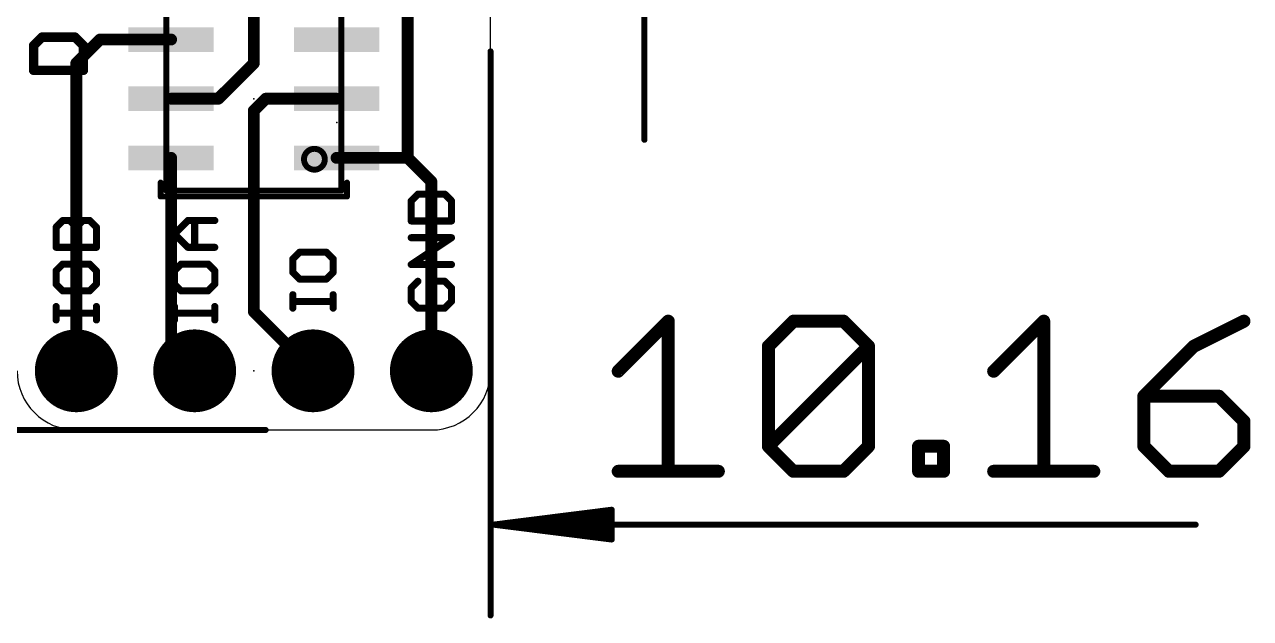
# Model space of a CAD drawing. Extents: x -14.2 to 26.5, y -5.3 to 31.5.
# Drawn here: x 0.16 to 26.47, y -4.05 to 8.71 of the extents above; entities that cross this region are included whole.
import ezdxf

# ---------------------------------------------------------------- set-up
doc = ezdxf.new("R2010")
doc.units = 0
for name, color, linetype in [('1', 12, 'CONTINUOUS'), ('17', 110, 'CONTINUOUS'), ('20', 53, 'CONTINUOUS'), ('21', 40, 'CONTINUOUS'), ('23', 53, 'CONTINUOUS'), ('24', 53, 'CONTINUOUS'), ('47', 253, 'CONTINUOUS'), ('51', 253, 'CONTINUOUS')]:
    doc.layers.add(name, color=color, linetype=linetype)

# ---------------------------------------------------------------- blocks, each defined once
blk = doc.blocks.new('RECT')
blk.add_solid([(-0.5, -0.5), (0.5, -0.5), (-0.5, 0.5), (0.5, 0.5)])
blk = doc.blocks.new('ROUNDP')
at = {"const_width": 0.5}
blk.add_lwpolyline([(0, -0.25, 1), (0, 0.25, 1), (0, -0.25)], format="xyb", dxfattribs=at)

msp = doc.modelspace()

# ---------------------------------------------------------------- linework, layer by layer
at = {"layer": '1', "const_width": 0.254}
for points in [[(8.382, 9.144), (8.382, 5.842)], [(5.08, 7.874), (5.08, 8.89)], [(1.778, 8.382), (1.27, 7.874)], [(3.305, 8.382), (1.778, 8.382)], [(1.27, 7.874), (1.27, 1.27)], [(4.318, 7.112), (5.08, 7.874)], [(3.305, 7.112), (4.318, 7.112)], [(5.334, 7.112), (5.08, 6.858)], [(6.855, 7.112), (5.334, 7.112)], [(5.08, 6.858), (5.08, 2.54)], [(3.305, 5.842), (3.305, 1.775)], [(6.855, 5.842), (8.382, 5.842)], [(8.382, 5.842), (8.89, 5.334)], [(8.89, 5.334), (8.89, 1.27)], [(5.08, 2.54), (6.35, 1.27)], [(3.305, 1.775), (3.81, 1.27)]]:
    msp.add_lwpolyline(points, dxfattribs=at)
at = {"layer": '1', "const_width": 0.127}
for points in [[(1.778, 8.4455, 1), (1.778, 8.3185)], [(1.8229, 8.3371, 1), (1.7331, 8.4269)], [(3.305, 8.3185, 1), (3.305, 8.4455)], [(1.3335, 7.874, 1), (1.2065, 7.874)], [(1.2251, 7.9189, 1), (1.3149, 7.8291)], [(5.0165, 7.874, 1), (5.1435, 7.874)], [(5.1249, 7.8291, 1), (5.0351, 7.9189)], [(3.305, 7.1755, 1), (3.305, 7.0485)], [(4.2731, 7.1569, 1), (4.3629, 7.0671)], [(4.318, 7.0485, 1), (4.318, 7.1755)], [(5.334, 7.1755, 1), (5.334, 7.0485)], [(5.3789, 7.0671, 1), (5.2891, 7.1569)], [(6.855, 7.0485, 1), (6.855, 7.1755)], [(5.1435, 6.858, 1), (5.0165, 6.858)], [(5.0351, 6.9029, 1), (5.1249, 6.8131)], [(3.3685, 5.842, 1), (3.2415, 5.842)], [(6.855, 5.9055, 1), (6.855, 5.7785)], [(8.4269, 5.8869, 1), (8.3371, 5.7971)], [(8.3185, 5.842, 1), (8.4455, 5.842)], [(8.382, 5.7785, 1), (8.382, 5.9055)], [(8.9535, 5.334, 1), (8.8265, 5.334)], [(8.8451, 5.2891, 1), (8.9349, 5.3789)], [(5.1249, 2.5849, 1), (5.0351, 2.4951)], [(5.0165, 2.54, 1), (5.1435, 2.54)], [(3.3499, 1.8199, 1), (3.2601, 1.7301)], [(3.2415, 1.775, 1), (3.3685, 1.775)], [(1.2065, 1.27, 1), (1.3335, 1.27)], [(3.7651, 1.2251, 1), (3.8549, 1.3149)], [(6.3051, 1.2251, 1), (6.3949, 1.3149)], [(8.8265, 1.27, 1), (8.9535, 1.27)]]:
    msp.add_lwpolyline(points, format="xyb", dxfattribs=at)
at = {"layer": '20'}
for p, q in [((10.16, 1.27), (10.16, 13.97)), ((1.27, 0), (8.89, 0))]:
    msp.add_line(p, q, dxfattribs=at)
for centre, start, end in [((1.27, 1.27), 180, 270), ((8.89, 1.27), 270, 0)]:
    msp.add_arc(centre, 1.27, start, end, dxfattribs=at)
at = {"layer": '21'}
for points, const_width in [([(0.5326, 8.4334), (0.3547, 8.2555)], 0.2032), ([(1.2445, 8.4334), (0.5326, 8.4334)], 0.2032), ([(1.4224, 8.2555), (1.2445, 8.4334)], 0.2032), ([(0.3547, 8.2555), (0.3547, 7.7216)], 0.2032), ([(1.4224, 7.7216), (1.4224, 8.2555)], 0.2032), ([(0.3547, 7.7216), (1.4224, 7.7216)], 0.2032), ([(3.08, 5.012), (3.08, 5.312)], 0.127), ([(7.08, 5.312), (7.08, 5.012)], 0.127), ([(7.08, 5.012), (3.08, 5.012)], 0.127), ([(8.6015, 5.0635), (8.4575, 4.9194)], 0.1524), ([(9.1777, 5.0635), (8.6015, 5.0635)], 0.1524), ([(9.3218, 4.9194), (9.1777, 5.0635)], 0.1524), ([(8.4575, 4.9194), (8.4575, 4.4872)], 0.1524), ([(9.3218, 4.4872), (9.3218, 4.9194)], 0.1524), ([(0.8375, 4.3536), (0.9815, 4.4976)], 0.1524), ([(0.9815, 4.4976), (1.1256, 4.4976)], 0.1524), ([(1.1256, 4.4976), (1.2696, 4.3536)], 0.1524), ([(1.2696, 4.3536), (1.4137, 4.4976)], 0.1524), ([(1.4137, 4.4976), (1.5577, 4.4976)], 0.1524), ([(1.5577, 4.4976), (1.7018, 4.3536)], 0.1524), ([(3.3775, 4.2095), (3.6656, 4.4976)], 0.1524), ([(3.6656, 4.4976), (4.2418, 4.4976)], 0.1524), ([(3.8096, 3.9214), (3.8096, 4.4976)], 0.1524), ([(8.4575, 4.4872), (9.3218, 4.4872)], 0.1524), ([(0.8375, 3.9214), (0.8375, 4.3536)], 0.1524), ([(1.2696, 3.9214), (1.2696, 4.3536)], 0.1524), ([(1.7018, 4.3536), (1.7018, 3.9214)], 0.1524), ([(3.6656, 3.9214), (3.3775, 4.2095)], 0.1524), ([(1.7018, 3.9214), (0.8375, 3.9214)], 0.1524), ([(4.2418, 3.9214), (3.6656, 3.9214)], 0.1524), ([(8.4575, 3.5517), (9.3218, 4.1279)], 0.1524), ([(9.3218, 4.1279), (8.4575, 4.1279)], 0.1524), ([(6.0615, 3.8161), (5.9175, 3.672)], 0.1524), ([(5.9175, 3.672), (5.9175, 3.3839)], 0.1524), ([(6.6377, 3.8161), (6.0615, 3.8161)], 0.1524), ([(6.7818, 3.672), (6.6377, 3.8161)], 0.1524), ([(6.7818, 3.3839), (6.7818, 3.672)], 0.1524), ([(0.9815, 3.5621), (0.8375, 3.418)], 0.1524), ([(0.8375, 3.418), (0.8375, 3.1299)], 0.1524), ([(1.5577, 3.5621), (0.9815, 3.5621)], 0.1524), ([(1.7018, 3.418), (1.5577, 3.5621)], 0.1524), ([(1.7018, 3.1299), (1.7018, 3.418)], 0.1524), ([(3.5215, 3.5621), (3.3775, 3.418)], 0.1524), ([(3.3775, 3.418), (3.3775, 3.1299)], 0.1524), ([(4.0977, 3.5621), (3.5215, 3.5621)], 0.1524), ([(4.2418, 3.418), (4.0977, 3.5621)], 0.1524), ([(4.2418, 3.1299), (4.2418, 3.418)], 0.1524), ([(5.9175, 3.3839), (6.0615, 3.2399)], 0.1524), ([(6.6377, 3.2399), (6.7818, 3.3839)], 0.1524), ([(9.3218, 3.5517), (8.4575, 3.5517)], 0.1524), ([(0.8375, 3.1299), (0.9815, 2.9859)], 0.1524), ([(1.5577, 2.9859), (1.7018, 3.1299)], 0.1524), ([(3.3775, 3.1299), (3.5215, 2.9859)], 0.1524), ([(4.0977, 2.9859), (4.2418, 3.1299)], 0.1524), ([(6.0615, 3.2399), (6.6377, 3.2399)], 0.1524), ([(8.6015, 3.1924), (8.4575, 3.0484)], 0.1524), ([(9.1777, 3.1924), (8.8896, 3.1924)], 0.1524), ([(8.8896, 3.1924), (8.8896, 2.9043)], 0.1524), ([(9.3218, 3.0484), (9.1777, 3.1924)], 0.1524), ([(0.9815, 2.9859), (1.5577, 2.9859)], 0.1524), ([(3.5215, 2.9859), (4.0977, 2.9859)], 0.1524), ([(5.9175, 2.6162), (5.9175, 2.9043)], 0.1524), ([(6.7818, 2.6162), (6.7818, 2.9043)], 0.1524), ([(8.4575, 3.0484), (8.4575, 2.7603)], 0.1524), ([(9.3218, 2.7603), (9.3218, 3.0484)], 0.1524), ([(0.8375, 2.3622), (0.8375, 2.6503)], 0.1524), ([(1.7018, 2.3622), (1.7018, 2.6503)], 0.1524), ([(3.3775, 2.3622), (3.3775, 2.6503)], 0.1524), ([(4.2418, 2.3622), (4.2418, 2.6503)], 0.1524), ([(6.7818, 2.7603), (5.9175, 2.7603)], 0.1524), ([(8.4575, 2.7603), (8.6015, 2.6162)], 0.1524), ([(8.6015, 2.6162), (9.1777, 2.6162)], 0.1524), ([(9.1777, 2.6162), (9.3218, 2.7603)], 0.1524), ([(1.7018, 2.5063), (0.8375, 2.5063)], 0.1524), ([(4.2418, 2.5063), (3.3775, 2.5063)], 0.1524)]:
    msp.add_lwpolyline(points, dxfattribs=dict(at, const_width=const_width))
for points, const_width in [([(0.5326, 8.4842, 1), (0.5326, 8.3826)], 0.1016), ([(0.5686, 8.3975, 1), (0.4967, 8.4693)], 0.1016), ([(1.2804, 8.4693, 1), (1.2085, 8.3975)], 0.1016), ([(1.2445, 8.3826, 1), (1.2445, 8.4842)], 0.1016), ([(0.4055, 8.2555, 1), (0.3039, 8.2555)], 0.1016), ([(0.3188, 8.2914, 1), (0.3906, 8.2195)], 0.1016), ([(1.4732, 8.2555, 1), (1.3716, 8.2555)], 0.1016), ([(1.3865, 8.2195, 1), (1.4583, 8.2914)], 0.1016), ([(0.3547, 7.7724, 1), (0.3547, 7.6708)], 0.1016), ([(0.3039, 7.7216, 1), (0.4055, 7.7216)], 0.1016), ([(1.3716, 7.7216, 1), (1.4732, 7.7216)], 0.1016), ([(1.4224, 7.6708, 1), (1.4224, 7.7724)], 0.1016), ([(3.1118, 5.312, 1), (3.0482, 5.312)], 0.0635), ([(7.1117, 5.312, 1), (7.0483, 5.312)], 0.0635), ([(3.0482, 5.012, 1), (3.1118, 5.012)], 0.0635), ([(3.08, 5.0438, 1), (3.08, 4.9803)], 0.0635), ([(7.0483, 5.012, 1), (7.1117, 5.012)], 0.0635), ([(7.08, 4.9803, 1), (7.08, 5.0438)], 0.0635), ([(8.6015, 5.1016, 1), (8.6015, 5.0254)], 0.0762), ([(8.6285, 5.0365, 1), (8.5746, 5.0904)], 0.0762), ([(9.2047, 5.0904, 1), (9.1508, 5.0365)], 0.0762), ([(9.1777, 5.0254, 1), (9.1777, 5.1016)], 0.0762), ([(8.4956, 4.9194, 1), (8.4194, 4.9194)], 0.0762), ([(8.4305, 4.9463, 1), (8.4844, 4.8925)], 0.0762), ([(9.3599, 4.9194, 1), (9.2837, 4.9194)], 0.0762), ([(9.2949, 4.8925, 1), (9.3487, 4.9463)], 0.0762), ([(0.9815, 4.5357, 1), (0.9815, 4.4595)], 0.0762), ([(1.0085, 4.4707, 1), (0.9546, 4.5246)], 0.0762), ([(1.1525, 4.5246, 1), (1.0986, 4.4707)], 0.0762), ([(1.1256, 4.4595, 1), (1.1256, 4.5357)], 0.0762), ([(1.4137, 4.5357, 1), (1.4137, 4.4595)], 0.0762), ([(1.4406, 4.4707, 1), (1.3867, 4.5246)], 0.0762), ([(1.5847, 4.5246, 1), (1.5308, 4.4707)], 0.0762), ([(1.5577, 4.4595, 1), (1.5577, 4.5357)], 0.0762), ([(3.6656, 4.5357, 1), (3.6656, 4.4595)], 0.0762), ([(3.6925, 4.4707, 1), (3.6386, 4.5246)], 0.0762), ([(3.8477, 4.4976, 1), (3.7715, 4.4976)], 0.0762), ([(4.2418, 4.4595, 1), (4.2418, 4.5357)], 0.0762), ([(8.4575, 4.5253, 1), (8.4575, 4.4491)], 0.0762), ([(8.4194, 4.4872, 1), (8.4956, 4.4872)], 0.0762), ([(9.2837, 4.4872, 1), (9.3599, 4.4872)], 0.0762), ([(9.3218, 4.4491, 1), (9.3218, 4.5253)], 0.0762), ([(0.8105, 4.3805, 1), (0.8644, 4.3266)], 0.0762), ([(0.8756, 4.3536, 1), (0.7994, 4.3536)], 0.0762), ([(1.3077, 4.3536, 1), (1.2315, 4.3536)], 0.0762), ([(1.2427, 4.3805, 1), (1.2966, 4.3266)], 0.0762), ([(1.2427, 4.3266, 1), (1.2966, 4.3805)], 0.0762), ([(1.7399, 4.3536, 1), (1.6637, 4.3536)], 0.0762), ([(1.6749, 4.3266, 1), (1.7287, 4.3805)], 0.0762), ([(3.4044, 4.2365, 1), (3.3505, 4.1826)], 0.0762), ([(3.3505, 4.2365, 1), (3.4044, 4.1826)], 0.0762), ([(0.8375, 3.9595, 1), (0.8375, 3.8833)], 0.0762), ([(0.7994, 3.9214, 1), (0.8756, 3.9214)], 0.0762), ([(1.2315, 3.9214, 1), (1.3077, 3.9214)], 0.0762), ([(1.6637, 3.9214, 1), (1.7399, 3.9214)], 0.0762), ([(1.7018, 3.8833, 1), (1.7018, 3.9595)], 0.0762), ([(3.6656, 3.9595, 1), (3.6656, 3.8833)], 0.0762), ([(3.6386, 3.8945, 1), (3.6925, 3.9483)], 0.0762), ([(3.7715, 3.9214, 1), (3.8477, 3.9214)], 0.0762), ([(4.2418, 3.8833, 1), (4.2418, 3.9595)], 0.0762), ([(8.4575, 4.166, 1), (8.4575, 4.0898)], 0.0762), ([(9.3429, 4.0962, 1), (9.3007, 4.1596)], 0.0762), ([(9.3218, 4.0898, 1), (9.3218, 4.166)], 0.0762), ([(5.8905, 3.699, 1), (5.9444, 3.6451)], 0.0762), ([(5.9556, 3.672, 1), (5.8794, 3.672)], 0.0762), ([(6.0615, 3.8542, 1), (6.0615, 3.778)], 0.0762), ([(6.0885, 3.7892, 1), (6.0346, 3.843)], 0.0762), ([(6.6647, 3.843, 1), (6.6108, 3.7892)], 0.0762), ([(6.6377, 3.778, 1), (6.6377, 3.8542)], 0.0762), ([(6.8199, 3.672, 1), (6.7437, 3.672)], 0.0762), ([(6.7549, 3.6451, 1), (6.8087, 3.699)], 0.0762), ([(0.8105, 3.445, 1), (0.8644, 3.3911)], 0.0762), ([(0.8756, 3.418, 1), (0.7994, 3.418)], 0.0762), ([(0.9815, 3.6002, 1), (0.9815, 3.524)], 0.0762), ([(1.0085, 3.5352, 1), (0.9546, 3.589)], 0.0762), ([(1.5847, 3.589, 1), (1.5308, 3.5352)], 0.0762), ([(1.5577, 3.524, 1), (1.5577, 3.6002)], 0.0762), ([(1.7399, 3.418, 1), (1.6637, 3.418)], 0.0762), ([(1.6749, 3.3911, 1), (1.7287, 3.445)], 0.0762), ([(3.3505, 3.445, 1), (3.4044, 3.3911)], 0.0762), ([(3.4156, 3.418, 1), (3.3394, 3.418)], 0.0762), ([(3.5215, 3.6002, 1), (3.5215, 3.524)], 0.0762), ([(3.5485, 3.5352, 1), (3.4946, 3.589)], 0.0762), ([(4.1247, 3.589, 1), (4.0708, 3.5352)], 0.0762), ([(4.0977, 3.524, 1), (4.0977, 3.6002)], 0.0762), ([(4.2799, 3.418, 1), (4.2037, 3.418)], 0.0762), ([(4.2149, 3.3911, 1), (4.2687, 3.445)], 0.0762), ([(5.9444, 3.4109, 1), (5.8905, 3.357)], 0.0762), ([(5.8794, 3.3839, 1), (5.9556, 3.3839)], 0.0762), ([(6.7437, 3.3839, 1), (6.8199, 3.3839)], 0.0762), ([(6.8087, 3.357, 1), (6.7549, 3.4109)], 0.0762), ([(8.4363, 3.5834, 1), (8.4786, 3.52)], 0.0762), ([(8.4575, 3.5898, 1), (8.4575, 3.5136)], 0.0762), ([(9.3218, 3.5136, 1), (9.3218, 3.5898)], 0.0762), ([(0.8644, 3.1569, 1), (0.8105, 3.103)], 0.0762), ([(0.7994, 3.1299, 1), (0.8756, 3.1299)], 0.0762), ([(1.6637, 3.1299, 1), (1.7399, 3.1299)], 0.0762), ([(1.7287, 3.103, 1), (1.6749, 3.1569)], 0.0762), ([(3.4044, 3.1569, 1), (3.3505, 3.103)], 0.0762), ([(3.3394, 3.1299, 1), (3.4156, 3.1299)], 0.0762), ([(4.2037, 3.1299, 1), (4.2799, 3.1299)], 0.0762), ([(4.2687, 3.103, 1), (4.2149, 3.1569)], 0.0762), ([(6.0615, 3.278, 1), (6.0615, 3.2018)], 0.0762), ([(6.0346, 3.2129, 1), (6.0885, 3.2668)], 0.0762), ([(6.6108, 3.2668, 1), (6.6647, 3.2129)], 0.0762), ([(6.6377, 3.2018, 1), (6.6377, 3.278)], 0.0762), ([(8.6285, 3.1655, 1), (8.5746, 3.2194)], 0.0762), ([(8.8896, 3.2305, 1), (8.8896, 3.1543)], 0.0762), ([(8.9277, 3.1924, 1), (8.8515, 3.1924)], 0.0762), ([(9.2047, 3.2194, 1), (9.1508, 3.1655)], 0.0762), ([(9.1777, 3.1543, 1), (9.1777, 3.2305)], 0.0762), ([(0.9815, 3.024, 1), (0.9815, 2.9478)], 0.0762), ([(0.9546, 2.9589, 1), (1.0085, 3.0128)], 0.0762), ([(1.5308, 3.0128, 1), (1.5847, 2.9589)], 0.0762), ([(1.5577, 2.9478, 1), (1.5577, 3.024)], 0.0762), ([(3.5215, 3.024, 1), (3.5215, 2.9478)], 0.0762), ([(3.4946, 2.9589, 1), (3.5485, 3.0128)], 0.0762), ([(4.0708, 3.0128, 1), (4.1247, 2.9589)], 0.0762), ([(4.0977, 2.9478, 1), (4.0977, 3.024)], 0.0762), ([(5.9556, 2.9043, 1), (5.8794, 2.9043)], 0.0762), ([(6.8199, 2.9043, 1), (6.7437, 2.9043)], 0.0762), ([(8.4305, 3.0753, 1), (8.4844, 3.0214)], 0.0762), ([(8.4956, 3.0484, 1), (8.4194, 3.0484)], 0.0762), ([(8.8515, 2.9043, 1), (8.9277, 2.9043)], 0.0762), ([(9.3599, 3.0484, 1), (9.2837, 3.0484)], 0.0762), ([(9.2949, 3.0214, 1), (9.3487, 3.0753)], 0.0762), ([(0.8756, 2.6503, 1), (0.7994, 2.6503)], 0.0762), ([(1.7399, 2.6503, 1), (1.6637, 2.6503)], 0.0762), ([(3.4156, 2.6503, 1), (3.3394, 2.6503)], 0.0762), ([(4.2799, 2.6503, 1), (4.2037, 2.6503)], 0.0762), ([(5.9175, 2.7984, 1), (5.9175, 2.7222)], 0.0762), ([(5.8794, 2.6162, 1), (5.9556, 2.6162)], 0.0762), ([(6.7437, 2.6162, 1), (6.8199, 2.6162)], 0.0762), ([(6.7818, 2.7222, 1), (6.7818, 2.7984)], 0.0762), ([(8.4844, 2.7872, 1), (8.4305, 2.7333)], 0.0762), ([(8.4194, 2.7603, 1), (8.4956, 2.7603)], 0.0762), ([(8.6015, 2.6543, 1), (8.6015, 2.5781)], 0.0762), ([(8.5746, 2.5893, 1), (8.6285, 2.6431)], 0.0762), ([(9.1508, 2.6431, 1), (9.2047, 2.5893)], 0.0762), ([(9.1777, 2.5781, 1), (9.1777, 2.6543)], 0.0762), ([(9.2837, 2.7603, 1), (9.3599, 2.7603)], 0.0762), ([(9.3487, 2.7333, 1), (9.2949, 2.7872)], 0.0762), ([(0.8375, 2.5444, 1), (0.8375, 2.4682)], 0.0762), ([(0.7994, 2.3622, 1), (0.8756, 2.3622)], 0.0762), ([(1.6637, 2.3622, 1), (1.7399, 2.3622)], 0.0762), ([(1.7018, 2.4682, 1), (1.7018, 2.5444)], 0.0762), ([(3.3775, 2.5444, 1), (3.3775, 2.4682)], 0.0762), ([(3.3394, 2.3622, 1), (3.4156, 2.3622)], 0.0762), ([(4.2037, 2.3622, 1), (4.2799, 2.3622)], 0.0762), ([(4.2418, 2.4682, 1), (4.2418, 2.5444)], 0.0762)]:
    msp.add_lwpolyline(points, format="xyb", dxfattribs=dict(at, const_width=const_width))
at = {"layer": '23'}
for p in [(5.08, 7.112), (5.08, 1.27)]:
    msp.add_point(p, dxfattribs=at)
at = {"layer": '24'}
msp.add_point((6.858, 6.604), dxfattribs=at)
at = {"layer": '47'}
for points, const_width in [([(13.462, 11.365), (13.462, 6.23)], 0.13), ([(10.16, 8.128), (10.16, -3.982)], 0.13), ([(12.8997, 1.2616), (13.9741, 2.3361)], 0.2794), ([(13.9741, 2.3361), (13.9741, -0.8873)], 0.2794), ([(16.1225, 1.7988), (16.6597, 2.3361)], 0.2794), ([(16.6597, 2.3361), (17.7341, 2.3361)], 0.2794), ([(17.7341, 2.3361), (18.2714, 1.7988)], 0.2794), ([(20.9566, 1.2616), (22.031, 2.3361)], 0.2794), ([(22.031, 2.3361), (22.031, -0.8873)], 0.2794), ([(26.3282, 2.3361), (25.2538, 1.7988)], 0.2794), ([(16.1225, -0.3501), (16.1225, 1.7988)], 0.2794), ([(16.1225, -0.3501), (18.2714, 1.7988)], 0.2794), ([(18.2714, 1.7988), (18.2714, -0.3501)], 0.2794), ([(25.2538, 1.7988), (24.1793, 0.7244)], 0.2794), ([(24.1793, 0.7244), (24.1793, -0.3501)], 0.2794), ([(25.791, 0.7244), (24.1793, 0.7244)], 0.2794), ([(26.3282, 0.1872), (25.791, 0.7244)], 0.2794), ([(26.3282, -0.3501), (26.3282, 0.1872)], 0.2794), ([(5.334, 0), (-11.602, 0)], 0.13), ([(5.08, 0), (-4.744, 0)], 0.13), ([(16.6597, -0.8873), (16.1225, -0.3501)], 0.2794), ([(18.2714, -0.3501), (17.7341, -0.8873)], 0.2794), ([(19.3452, -0.8873), (19.3452, -0.3501)], 0.2794), ([(19.3452, -0.3501), (19.8824, -0.3501)], 0.2794), ([(19.8824, -0.3501), (19.8824, -0.8873)], 0.2794), ([(24.1793, -0.3501), (24.7166, -0.8873)], 0.2794), ([(25.791, -0.8873), (26.3282, -0.3501)], 0.2794), ([(12.8997, -0.8873), (15.0486, -0.8873)], 0.2794), ([(17.7341, -0.8873), (16.6597, -0.8873)], 0.2794), ([(19.8824, -0.8873), (19.3452, -0.8873)], 0.2794), ([(20.9566, -0.8873), (23.1055, -0.8873)], 0.2794), ([(24.7166, -0.8873), (25.791, -0.8873)], 0.2794), ([(10.225, -2.032), (12.76, -1.7128)], 0.13), ([(10.225, -2.032), (12.76, -1.772)], 0.13), ([(10.225, -2.032), (12.76, -1.902)], 0.13), ([(12.76, -1.7128), (12.76, -2.3512)], 0.13), ([(10.225, -2.032), (25.2919, -2.032)], 0.13), ([(12.76, -2.3512), (10.225, -2.032)], 0.13), ([(12.76, -2.162), (10.225, -2.032)], 0.13), ([(12.76, -2.292), (10.225, -2.032)], 0.13)]:
    msp.add_lwpolyline(points, dxfattribs=dict(at, const_width=const_width))
for points, const_width in [([(10.1925, 8.128, 1), (10.1275, 8.128)], 0.065), ([(13.4295, 6.23, 1), (13.4945, 6.23)], 0.065), ([(14.044, 2.3361, 1), (13.9043, 2.3361)], 0.1397), ([(14.0235, 2.2867, 1), (13.9248, 2.3854)], 0.1397), ([(16.6597, 2.4059, 1), (16.6597, 2.2662)], 0.1397), ([(16.7091, 2.2867, 1), (16.6103, 2.3854)], 0.1397), ([(17.7835, 2.3854, 1), (17.6847, 2.2867)], 0.1397), ([(17.7341, 2.2662, 1), (17.7341, 2.4059)], 0.1397), ([(22.1009, 2.3361, 1), (21.9612, 2.3361)], 0.1397), ([(22.0804, 2.2867, 1), (21.9816, 2.3854)], 0.1397), ([(26.3595, 2.2736, 1), (26.297, 2.3985)], 0.1397), ([(16.1923, 1.7988, 1), (16.0526, 1.7988)], 0.1397), ([(16.0731, 1.8482, 1), (16.1718, 1.7494)], 0.1397), ([(18.3412, 1.7988, 1), (18.2015, 1.7988)], 0.1397), ([(18.3207, 1.7494, 1), (18.222, 1.8482)], 0.1397), ([(18.222, 1.7494, 1), (18.3207, 1.8482)], 0.1397), ([(25.2225, 1.8613, 1), (25.285, 1.7364)], 0.1397), ([(25.3032, 1.7494, 1), (25.2044, 1.8482)], 0.1397), ([(12.8503, 1.311, 1), (12.9491, 1.2122)], 0.1397), ([(20.9072, 1.311, 1), (21.006, 1.2122)], 0.1397), ([(24.1793, 0.7942, 1), (24.1793, 0.6545)], 0.1397), ([(24.1299, 0.7738, 1), (24.2287, 0.675)], 0.1397), ([(24.2492, 0.7244, 1), (24.1095, 0.7244)], 0.1397), ([(25.8404, 0.7738, 1), (25.7416, 0.675)], 0.1397), ([(25.791, 0.6545, 1), (25.791, 0.7942)], 0.1397), ([(26.3981, 0.1872, 1), (26.2584, 0.1872)], 0.1397), ([(26.2788, 0.1378, 1), (26.3776, 0.2365)], 0.1397), ([(5.08, -0.0325, 1), (5.08, 0.0325)], 0.065), ([(5.334, -0.0325, 1), (5.334, 0.0325)], 0.065), ([(16.1718, -0.3007, 1), (16.0731, -0.3995)], 0.1397), ([(16.0731, -0.3007, 1), (16.1718, -0.3995)], 0.1397), ([(18.3207, -0.3995, 1), (18.222, -0.3007)], 0.1397), ([(19.3452, -0.2802, 1), (19.3452, -0.4199)], 0.1397), ([(19.4151, -0.3501, 1), (19.2754, -0.3501)], 0.1397), ([(19.9523, -0.3501, 1), (19.8126, -0.3501)], 0.1397), ([(19.8824, -0.4199, 1), (19.8824, -0.2802)], 0.1397), ([(24.2287, -0.3007, 1), (24.1299, -0.3995)], 0.1397), ([(26.3776, -0.3995, 1), (26.2788, -0.3007)], 0.1397), ([(16.0526, -0.3501, 1), (16.1923, -0.3501)], 0.1397), ([(18.2015, -0.3501, 1), (18.3412, -0.3501)], 0.1397), ([(24.1095, -0.3501, 1), (24.2492, -0.3501)], 0.1397), ([(26.2584, -0.3501, 1), (26.3981, -0.3501)], 0.1397), ([(12.8997, -0.8175, 1), (12.8997, -0.9572)], 0.1397), ([(15.0486, -0.9572, 1), (15.0486, -0.8175)], 0.1397), ([(16.6597, -0.8175, 1), (16.6597, -0.9572)], 0.1397), ([(16.6103, -0.9367, 1), (16.7091, -0.8379)], 0.1397), ([(17.6847, -0.8379, 1), (17.7835, -0.9367)], 0.1397), ([(17.7341, -0.9572, 1), (17.7341, -0.8175)], 0.1397), ([(19.3452, -0.8175, 1), (19.3452, -0.9572)], 0.1397), ([(19.8824, -0.9572, 1), (19.8824, -0.8175)], 0.1397), ([(20.9566, -0.8175, 1), (20.9566, -0.9572)], 0.1397), ([(23.1055, -0.9572, 1), (23.1055, -0.8175)], 0.1397), ([(24.7166, -0.8175, 1), (24.7166, -0.9572)], 0.1397), ([(24.6672, -0.9367, 1), (24.766, -0.8379)], 0.1397), ([(25.7416, -0.8379, 1), (25.8404, -0.9367)], 0.1397), ([(25.791, -0.9572, 1), (25.791, -0.8175)], 0.1397), ([(13.9043, -0.8873, 1), (14.044, -0.8873)], 0.1397), ([(19.2754, -0.8873, 1), (19.4151, -0.8873)], 0.1397), ([(19.8126, -0.8873, 1), (19.9523, -0.8873)], 0.1397), ([(21.9612, -0.8873, 1), (22.1009, -0.8873)], 0.1397), ([(12.7925, -1.7128, 1), (12.7275, -1.7128)], 0.065), ([(12.7641, -1.745, 1), (12.7559, -1.6805)], 0.065), ([(12.7633, -1.8043, 1), (12.7567, -1.7397)], 0.065), ([(12.7617, -1.9345, 1), (12.7583, -1.8695)], 0.065), ([(10.225, -1.9995, 1), (10.225, -2.0645)], 0.065), ([(10.2291, -1.9998, 1), (10.2209, -2.0642)], 0.065), ([(10.2233, -1.9995, 1), (10.2267, -2.0645)], 0.065), ([(10.2267, -1.9995, 1), (10.2233, -2.0645)], 0.065), ([(10.2283, -1.9997, 1), (10.2217, -2.0643)], 0.065), ([(10.2217, -1.9997, 1), (10.2283, -2.0643)], 0.065), ([(10.2209, -1.9998, 1), (10.2291, -2.0642)], 0.065), ([(12.7583, -2.1945, 1), (12.7617, -2.1295)], 0.065), ([(25.2919, -2.0645, 1), (25.2919, -1.9995)], 0.065), ([(12.7275, -2.3512, 1), (12.7925, -2.3512)], 0.065), ([(12.7559, -2.3835, 1), (12.7641, -2.319)], 0.065), ([(12.7567, -2.3243, 1), (12.7633, -2.2597)], 0.065), ([(10.1275, -3.982, 1), (10.1925, -3.982)], 0.065)]:
    msp.add_lwpolyline(points, format="xyb", dxfattribs=dict(at, const_width=const_width))
at = {"layer": '51', "const_width": 0.127}
for points in [[(3.2, 5.142), (3.2, 9.082)], [(6.96, 9.082), (6.96, 5.142)], [(6.96, 5.142), (3.2, 5.142)]]:
    msp.add_lwpolyline(points, dxfattribs=at)
at = {"layer": '51'}
for points, const_width in [([(6.38, 5.5884, 1), (6.38, 6.0356, 1), (6.38, 5.5884)], 0.127), ([(3.2, 5.1738, 1), (3.2, 5.1103)], 0.0635), ([(3.1683, 5.142, 1), (3.2318, 5.142)], 0.0635), ([(6.9283, 5.142, 1), (6.9917, 5.142)], 0.0635), ([(6.96, 5.1103, 1), (6.96, 5.1738)], 0.0635)]:
    msp.add_lwpolyline(points, format="xyb", dxfattribs=dict(at, const_width=const_width))

# ---------------------------------------------------------------- block references
at = {"layer": '1', "xscale": 1.83, "yscale": 0.53}
for p in [(3.305, 8.382), (6.855, 8.382), (3.305, 7.112), (6.855, 7.112), (3.305, 5.842), (6.855, 5.842)]:
    msp.add_blockref('RECT', p, dxfattribs=at)
at = {"layer": '17', "xscale": 1.778, "yscale": 1.778, "rotation": 90}
for p in [(1.27, 1.27), (1.27, 1.27), (3.81, 1.27), (3.81, 1.27), (6.35, 1.27), (6.35, 1.27), (8.89, 1.27), (8.89, 1.27)]:
    msp.add_blockref('ROUNDP', p, dxfattribs=at)
at = {"layer": '51', "xscale": 0.508, "yscale": 0.508}
for p in [(1.27, 1.27), (3.81, 1.27), (6.35, 1.27), (8.89, 1.27)]:
    msp.add_blockref('RECT', p, dxfattribs=at)

doc.saveas('drawing.dxf')
